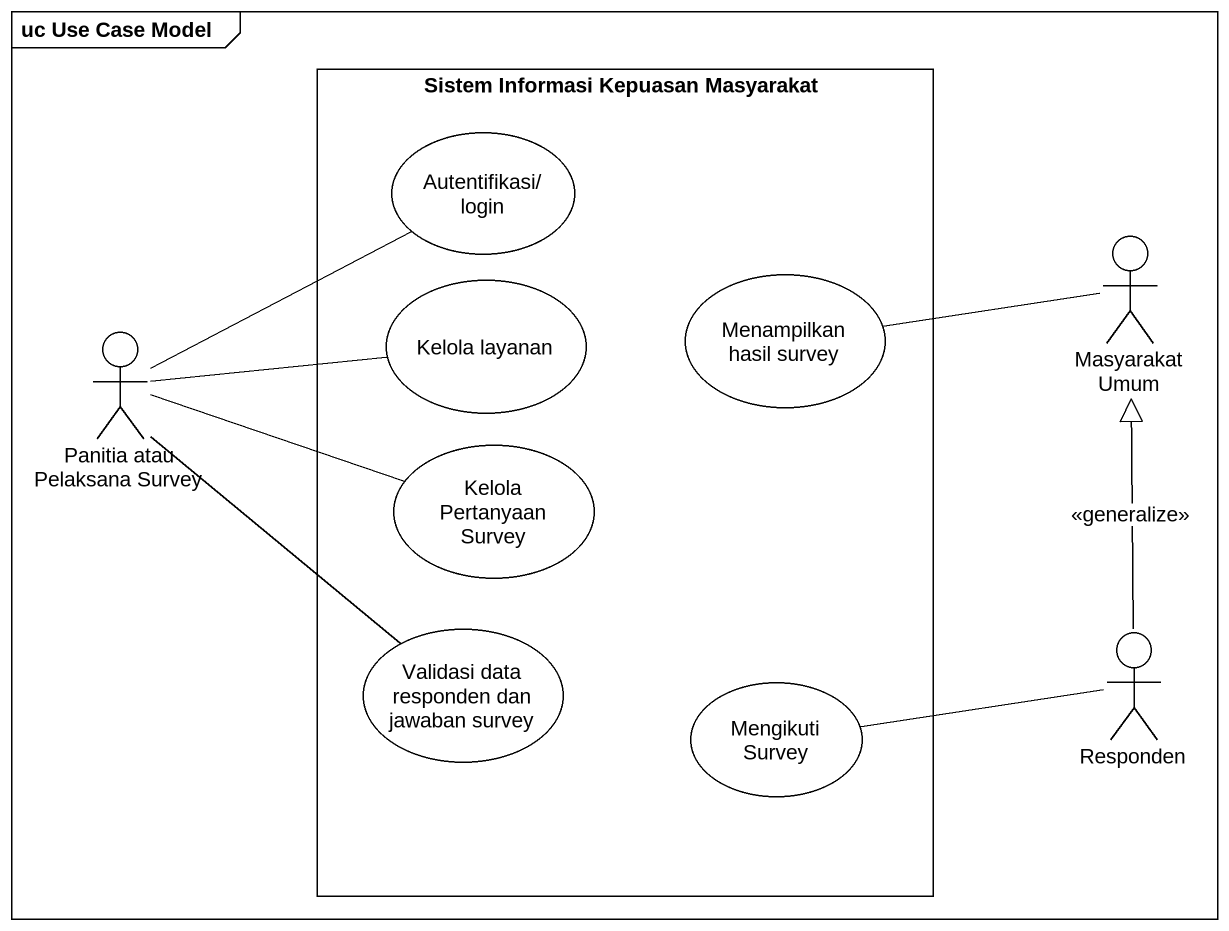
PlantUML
@startuml
mainframe uc Use Case Model
rectangle "Sistem Informasi Kepuasan Masyarakat" as Sistem_Informasi_Kepuasan #FFFFFF {
  usecase "Autentifikasi/ login" as Autentifikasi_login #FFFFFF
  usecase "Kelola layanan" as Kelola_layanan #FFFFFF
  usecase "Menampilkan hasil survey" as Menampilkan_hasil_survey #FFFFFF
  usecase "Kelola Pertanyaan Survey" as Kelola_Pertanyaan_Survey #FFFFFF
  usecase "Validasi data responden dan jawaban survey" as Validasi_data_responden_dan #FFFFFF
  usecase "Mengikuti Survey" as Mengikuti_Survey #FFFFFF
}
actor MasyarakatUmum #FFFFFF
actor "Panitia atau Pelaksana Survey" as Panitia_atau_Pelaksana #FFFFFF
actor Responden #FFFFFF
MasyarakatUmum -left- Menampilkan_hasil_survey
Panitia_atau_Pelaksana -up- Autentifikasi_login
Panitia_atau_Pelaksana -right- Kelola_layanan
Panitia_atau_Pelaksana -right- Kelola_Pertanyaan_Survey
Panitia_atau_Pelaksana -- Validasi_data_responden_dan
Responden -up-|> MasyarakatUmum : <<generalize>>
Responden -left- Mengikuti_Survey
@enduml
